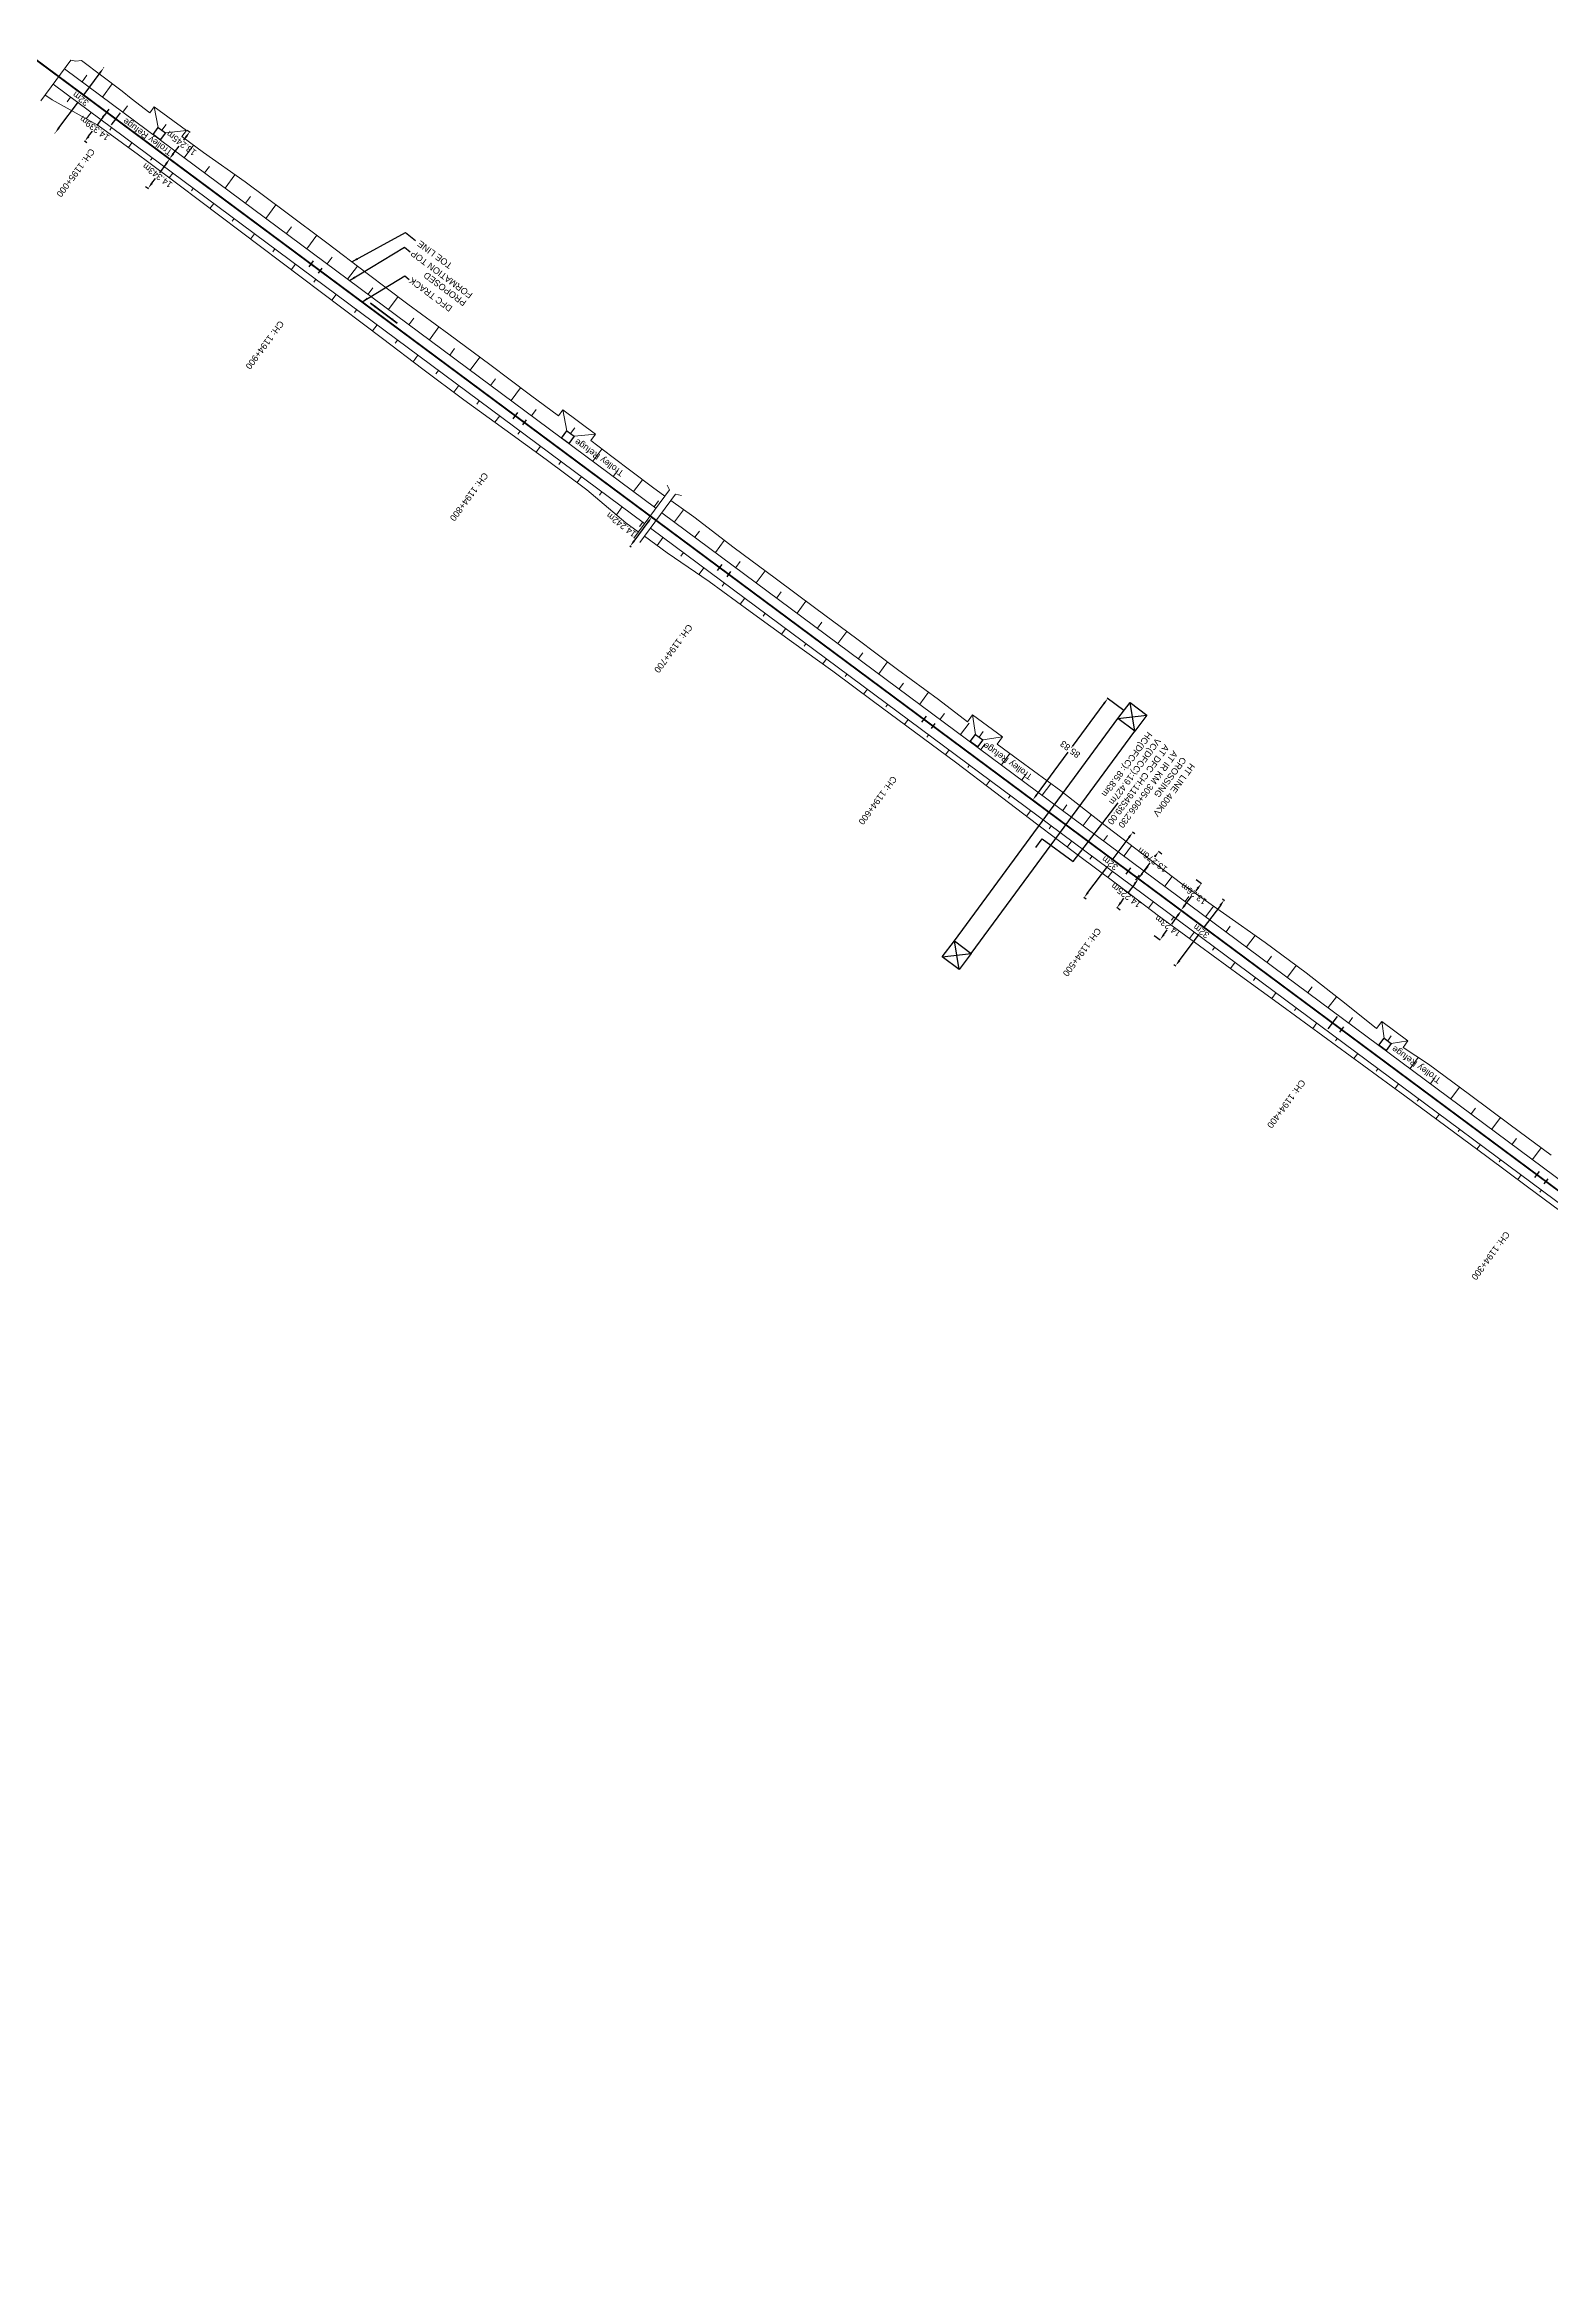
# Model space of a CAD drawing. Header units: metres. Extents: x 638322 to 644522, y 3380053 to 3384620.
# Drawn here: x 640358 to 640950, y 3382252 to 3383128 of the extents above; entities that cross this region are included whole.
import ezdxf
from ezdxf.enums import TextEntityAlignment as Align

# ---------------------------------------------------------------- set-up
doc = ezdxf.new("R2010")
doc.units = ezdxf.units.M
doc.header["$MEASUREMENT"] = 0
doc.linetypes.add('CENTER2', pattern=[1.125, 0.75, -0.125, 0.125, -0.125])
doc.layers.get('Defpoints').update_dxf_attribs({"lineweight": 0})
for name, color, linetype, lineweight in [('C-ALIG-DG-LINE', 1, 'CENTER2', 70), ('C-ALIG-LABL-DG', 1, 'Continuous', 25), ('PROPOSED DFCC TOE LINE', 239, 'Continuous', 0), ('PROPOSED DFCC TOE SLOPES', 239, 'Continuous', 0), ('PROPOSED DFCC TRACK', 1, 'Continuous', 0), ('PROPOSED FORMATION LINE - PLAN', 187, 'Continuous', 0)]:
    doc.layers.add(name, color=color, linetype=linetype, lineweight=lineweight)
for name, color, linetype in [('Dimension', 10, 'Continuous'), ('Layer3', 1, 'Continuous'), ('Trolley Refuse', 10, 'Continuous')]:
    doc.layers.add(name, color=color, linetype=linetype)
doc.styles.add('Arial', font='arial.ttf')
doc.styles.get("Standard").update_dxf_attribs({"font": 'arial.ttf'})
doc.styles.add('Style-Arial', font='arial.ttf')
doc.dimstyles.new('ISO-25', dxfattribs={"dimtxt": 2.5, "dimasz": 2.5, "dimexe": 1.25, "dimexo": 0.625, "dimtad": 1, "dimtxsty": 'Standard', "dimcen": 2.5, "dimadec": 0, "dimazin": 0, "dimtfac": 1, "dimtmove": 0, "dimatfit": 3, "dimfxl": 1, "dimarcsym": 0})
doc.dimstyles.get("Standard").update_dxf_attribs({"dimtxt": 2.5, "dimasz": 2.5, "dimexe": 0.18, "dimexo": 0.0625, "dimgap": 0.09, "dimtad": 0, "dimtih": 1, "dimtoh": 1, "dimdec": 3, "dimzin": 0, "dimdsep": 46, "dimtxsty": 'Standard', "dimcen": 0.09, "dimazin": 0, "dimtfac": 1, "dimtdec": 3, "dimtofl": 0, "dimtmove": 0, "dimatfit": 3, "dimfxl": 1, "dimtolj": 1, "dimtzin": 0, "dimarcsym": 0})

# ---------------------------------------------------------------- blocks, each defined once
blk = doc.blocks.new('*D363')
at = {"layer": 'Defpoints', "color": 0, "transparency": 16777216}
for p in [(640596.73, 3382942.44), (640597.23, 3382942.07), (640588.73, 3382930.64)]:
    blk.add_point(p, dxfattribs=at)
at = {"layer": 'Dimension', "color": 0, "lineweight": -2, "transparency": 16777216}
for p, q in [((640589.72, 3382933.02), (640595.24, 3382940.44)), ((640597.13, 3382942.14), (640596.63, 3382942.52)), ((640588.63, 3382930.71), (640588.13, 3382931.09))]:
    blk.add_line(p, q, dxfattribs=at)
at = {"layer": 'Dimension', "color": 0, "transparency": 16777216}
for points in [[(640594.9, 3382940.68), (640595.57, 3382940.19), (640596.73, 3382942.44)], [(640589.39, 3382933.27), (640590.06, 3382932.77), (640588.23, 3382931.01)]]:
    blk.add_solid(points, dxfattribs=at)
at = {"layer": 'Dimension', "color": 0, "lineweight": 0, "transparency": 16777216, "insert": (640584.72, 3382939.47), "char_height": 2.5, "attachment_point": 5, "rotation": 143, "style": 'Style-Arial'}
blk.add_mtext('\\A1;14.242m', dxfattribs=at)
blk = doc.blocks.new('TerminatorOpen_0.5')
at = {"color": 0, "linetype": 'ByBlock', "lineweight": -2}
for q in [(-1, 0.25), (-1, 0), (-1, -0.25)]:
    blk.add_line((0, 0), q, dxfattribs=at)
blk = doc.blocks.new('*D412')
at = {"layer": 'Defpoints', "color": 0, "transparency": 16777216}
for p in [(640802.46, 3382789.63), (640804.8, 3382787.93), (640794.12, 3382778.1)]:
    blk.add_point(p, dxfattribs=at)
at = {"layer": 'Dimension', "color": 0, "lineweight": -2, "transparency": 16777216}
for p, q in [((640803.34, 3382785.91), (640800.89, 3382782.53)), ((640802.46, 3382789.63), (640804.8, 3382787.93)), ((640794.12, 3382778.1), (640796.46, 3382776.41)), ((640797.92, 3382778.43), (640799.25, 3382780.26))]:
    blk.add_line(p, q, dxfattribs=at)
at = {"layer": 'Dimension', "color": 0, "transparency": 16777216}
for points in [[(640803, 3382786.15), (640803.67, 3382785.66), (640804.8, 3382787.93)], [(640797.59, 3382778.68), (640798.26, 3382778.19), (640796.46, 3382776.41)]]:
    blk.add_solid(points, dxfattribs=at)
at = {"layer": 'Dimension', "color": 0, "lineweight": 0, "transparency": 16777216, "insert": (640799.52, 3382781.81), "char_height": 2.5, "attachment_point": 5, "rotation": 143, "style": 'Style-Arial'}
blk.add_mtext('\\A1;14.23m', dxfattribs=at)
blk = doc.blocks.new('*D413')
at = {"layer": 'Defpoints', "color": 0, "transparency": 16777216}
for p in [(640820.82, 3382792.52), (640821.6, 3382791.94), (640801.75, 3382766.82)]:
    blk.add_point(p, dxfattribs=at)
at = {"layer": 'Dimension', "color": 0, "lineweight": -2, "transparency": 16777216}
for p, q in [((640820.11, 3382789.93), (640813.42, 3382780.91)), ((640820.92, 3382792.45), (640821.7, 3382791.86)), ((640804.03, 3382768.24), (640811.75, 3382778.66)), ((640801.85, 3382766.75), (640802.64, 3382766.16))]:
    blk.add_line(p, q, dxfattribs=at)
at = {"layer": 'Dimension', "color": 0, "transparency": 16777216}
for points in [[(640819.78, 3382790.18), (640820.45, 3382789.68), (640821.6, 3382791.94)], [(640803.7, 3382768.49), (640804.37, 3382768), (640802.54, 3382766.24)]]:
    blk.add_solid(points, dxfattribs=at)
at = {"layer": 'Dimension', "color": 0, "lineweight": 0, "transparency": 16777216, "insert": (640812.59, 3382779.78), "char_height": 2.5, "attachment_point": 5, "rotation": 143, "style": 'Style-Arial'}
blk.add_mtext('\\A1;32m', dxfattribs=at)
blk = doc.blocks.new('*D414')
at = {"layer": 'Defpoints', "color": 0, "transparency": 16777216}
for p in [(640787.94, 3382800.41), (640789.34, 3382799.38), (640780.88, 3382787.94)]:
    blk.add_point(p, dxfattribs=at)
at = {"layer": 'Dimension', "color": 0, "lineweight": -2, "transparency": 16777216}
for p, q in [((640789.23, 3382799.45), (640787.84, 3382800.49)), ((640780.97, 3382790.98), (640782.25, 3382792.72)), ((640786.45, 3382798.4), (640783.91, 3382794.97)), ((640780.78, 3382788.01), (640779.38, 3382789.05))]:
    blk.add_line(p, q, dxfattribs=at)
at = {"layer": 'Dimension', "color": 0, "transparency": 16777216}
for points in [[(640786.11, 3382798.65), (640786.78, 3382798.15), (640787.94, 3382800.41)], [(640780.63, 3382791.23), (640781.3, 3382790.74), (640779.48, 3382788.97)]]:
    blk.add_solid(points, dxfattribs=at)
at = {"layer": 'Dimension', "color": 0, "lineweight": 0, "transparency": 16777216, "insert": (640783.07, 3382793.86), "char_height": 2.5, "attachment_point": 5, "rotation": 143, "style": 'Style-Arial'}
blk.add_mtext('\\A1;14.225m', dxfattribs=at)
blk = doc.blocks.new('*D415')
at = {"layer": 'Defpoints', "color": 0, "transparency": 16777216}
for p in [(640785.71, 3382818.63), (640786.62, 3382817.95), (640767.51, 3382792.28)]:
    blk.add_point(p, dxfattribs=at)
at = {"layer": 'Dimension', "color": 0, "lineweight": -2, "transparency": 16777216}
for p, q in [((640784.22, 3382816.62), (640777.52, 3382807.62)), ((640786.52, 3382818.02), (640785.61, 3382818.7)), ((640768.1, 3382794.96), (640775.85, 3382805.37)), ((640767.41, 3382792.35), (640766.5, 3382793.03))]:
    blk.add_line(p, q, dxfattribs=at)
at = {"layer": 'Dimension', "color": 0, "transparency": 16777216}
for points in [[(640783.89, 3382816.87), (640784.55, 3382816.37), (640785.71, 3382818.63)], [(640767.76, 3382795.21), (640768.43, 3382794.71), (640766.6, 3382792.96)]]:
    blk.add_solid(points, dxfattribs=at)
at = {"layer": 'Dimension', "color": 0, "lineweight": 0, "transparency": 16777216, "insert": (640776.68, 3382806.49), "char_height": 2.5, "attachment_point": 5, "rotation": 143, "style": 'Style-Arial'}
blk.add_mtext('\\A1;32m', dxfattribs=at)
blk = doc.blocks.new('*D416')
at = {"layer": 'Defpoints', "color": 0, "transparency": 16777216}
for p in [(640406.11, 3383084.03), (640407.28, 3383083.17), (640397.65, 3383072.44)]:
    blk.add_point(p, dxfattribs=at)
at = {"layer": 'Dimension', "color": 0, "lineweight": -2, "transparency": 16777216}
for p, q in [((640405.81, 3383081.15), (640403.33, 3383077.76)), ((640406.21, 3383083.95), (640407.38, 3383083.1)), ((640397.75, 3383072.37), (640398.92, 3383071.52)), ((640400.3, 3383073.61), (640401.68, 3383075.5))]:
    blk.add_line(p, q, dxfattribs=at)
at = {"layer": 'Dimension', "color": 0, "transparency": 16777216}
for points in [[(640405.47, 3383081.4), (640406.14, 3383080.91), (640407.28, 3383083.17)], [(640399.96, 3383073.85), (640400.63, 3383073.36), (640398.82, 3383071.59)]]:
    blk.add_solid(points, dxfattribs=at)
at = {"layer": 'Dimension', "color": 0, "lineweight": 0, "transparency": 16777216, "insert": (640402.45, 3383076.67), "char_height": 2.5, "attachment_point": 5, "rotation": 143, "style": 'Style-Arial'}
blk.add_mtext('\\A1;14.343m', dxfattribs=at)
blk = doc.blocks.new('*D417')
at = {"layer": 'Defpoints', "color": 0, "transparency": 16777216}
for p in [(640382.48, 3383101.58), (640383.35, 3383100.93), (640374.8, 3383089.42)]:
    blk.add_point(p, dxfattribs=at)
at = {"layer": 'Dimension', "color": 0, "lineweight": -2, "transparency": 16777216}
for p, q in [((640380.99, 3383099.57), (640378.58, 3383096.32)), ((640383.25, 3383101.01), (640382.38, 3383101.65)), ((640374.7, 3383089.49), (640373.83, 3383090.14)), ((640375.42, 3383092.07), (640376.91, 3383094.07))]:
    blk.add_line(p, q, dxfattribs=at)
at = {"layer": 'Dimension', "color": 0, "transparency": 16777216}
for points in [[(640380.66, 3383099.82), (640381.33, 3383099.32), (640382.48, 3383101.58)], [(640375.09, 3383092.32), (640375.76, 3383091.82), (640373.93, 3383090.07)]]:
    blk.add_solid(points, dxfattribs=at)
at = {"layer": 'Dimension', "color": 0, "lineweight": 0, "transparency": 16777216, "insert": (640377.75, 3383095.2), "char_height": 2.5, "attachment_point": 5, "rotation": 143, "style": 'Style-Arial'}
blk.add_mtext('\\A1;14.339m', dxfattribs=at)
blk = doc.blocks.new('*D418')
at = {"layer": 'Defpoints', "color": 0, "transparency": 16777216}
for p in [(640381.36, 3383118.98), (640381.55, 3383118.83), (640362.43, 3383093.18)]:
    blk.add_point(p, dxfattribs=at)
at = {"layer": 'Dimension', "color": 0, "lineweight": -2, "transparency": 16777216}
for p, q in [((640379.86, 3383116.98), (640373.11, 3383107.91)), ((640381.45, 3383118.91), (640381.26, 3383119.05)), ((640363.73, 3383095.33), (640371.43, 3383105.66)), ((640362.33, 3383093.25), (640362.13, 3383093.4))]:
    blk.add_line(p, q, dxfattribs=at)
at = {"layer": 'Dimension', "color": 0, "transparency": 16777216}
for points in [[(640379.53, 3383117.22), (640380.2, 3383116.73), (640381.36, 3383118.98)], [(640363.39, 3383095.58), (640364.06, 3383095.08), (640362.23, 3383093.32)]]:
    blk.add_solid(points, dxfattribs=at)
at = {"layer": 'Dimension', "color": 0, "lineweight": 0, "transparency": 16777216, "insert": (640372.27, 3383106.79), "char_height": 2.5, "attachment_point": 5, "rotation": 143, "style": 'Style-Arial'}
blk.add_mtext('\\A1;32m', dxfattribs=at)
blk = doc.blocks.new('*D434')
at = {"layer": 'Defpoints', "color": 0, "transparency": 16777216}
for p in [(640810.51, 3382800.17), (640812.67, 3382798.52), (640802.46, 3382789.63)]:
    blk.add_point(p, dxfattribs=at)
at = {"layer": 'Dimension', "color": 0, "lineweight": -2, "transparency": 16777216}
for p, q in [((640810.61, 3382800.09), (640812.76, 3382798.45)), ((640806.14, 3382789.97), (640808.74, 3382793.38)), ((640811.15, 3382796.53), (640810.45, 3382795.61)), ((640802.56, 3382789.55), (640804.72, 3382787.9))]:
    blk.add_line(p, q, dxfattribs=at)
at = {"layer": 'Dimension', "color": 0, "transparency": 16777216}
for points in [[(640810.82, 3382796.79), (640811.48, 3382796.28), (640812.67, 3382798.52)], [(640805.81, 3382790.22), (640806.47, 3382789.72), (640804.62, 3382787.98)]]:
    blk.add_solid(points, dxfattribs=at)
at = {"layer": 'Dimension', "color": 0, "lineweight": 0, "transparency": 16777216, "insert": (640809.63, 3382794.48), "char_height": 2.5, "attachment_point": 5, "rotation": 143, "style": 'Style-Arial'}
blk.add_mtext('\\A1;13.26m', dxfattribs=at)
blk = doc.blocks.new('*D435')
at = {"layer": 'Defpoints', "color": 0, "transparency": 16777216}
for p in [(640795.86, 3382811.08), (640797.28, 3382810.02), (640789.34, 3382799.38)]:
    blk.add_point(p, dxfattribs=at)
at = {"layer": 'Dimension', "color": 0, "lineweight": -2, "transparency": 16777216}
for p, q in [((640794.36, 3382809.07), (640794.22, 3382808.88)), ((640797.18, 3382810.09), (640795.76, 3382811.15)), ((640789.24, 3382799.45), (640787.81, 3382800.52)), ((640789.41, 3382802.44), (640792.54, 3382806.64))]:
    blk.add_line(p, q, dxfattribs=at)
at = {"layer": 'Dimension', "color": 0, "transparency": 16777216}
for points in [[(640794.03, 3382809.32), (640794.69, 3382808.83), (640795.86, 3382811.08)], [(640789.08, 3382802.69), (640789.74, 3382802.19), (640787.91, 3382800.44)]]:
    blk.add_solid(points, dxfattribs=at)
at = {"layer": 'Dimension', "color": 0, "lineweight": 0, "transparency": 16777216, "insert": (640793.39, 3382807.75), "char_height": 2.5, "attachment_point": 5, "rotation": 143, "style": 'Style-Arial'}
blk.add_mtext('\\A1;13.276m', dxfattribs=at)
blk = doc.blocks.new('*D436')
at = {"layer": 'Defpoints', "color": 0, "transparency": 16777216}
for p in [(640414.1, 3383094.59), (640415.17, 3383093.78), (640406.11, 3383084.03)]:
    blk.add_point(p, dxfattribs=at)
at = {"layer": 'Dimension', "color": 0, "lineweight": -2, "transparency": 16777216}
for p, q in [((640408.69, 3383085.21), (640410.97, 3383088.24)), ((640413.66, 3383091.79), (640412.67, 3383090.48)), ((640414.2, 3383094.52), (640415.27, 3383093.71)), ((640406.21, 3383083.95), (640407.28, 3383083.14))]:
    blk.add_line(p, q, dxfattribs=at)
at = {"layer": 'Dimension', "color": 0, "transparency": 16777216}
for points in [[(640413.33, 3383092.04), (640413.99, 3383091.54), (640415.17, 3383093.78)], [(640408.35, 3383085.47), (640409.02, 3383084.96), (640407.18, 3383083.22)]]:
    blk.add_solid(points, dxfattribs=at)
at = {"layer": 'Dimension', "color": 0, "lineweight": 0, "transparency": 16777216, "insert": (640411.86, 3383089.33), "char_height": 2.5, "attachment_point": 5, "rotation": 143, "style": 'Style-Arial'}
blk.add_mtext('\\A1;13.245m', dxfattribs=at)
blk = doc.blocks.new('*D437')
at = {"color": 0, "lineweight": -2, "transparency": 16777216}
for p, q in [((640774.36, 3382869.18), (640761.93, 3382852.32)), ((640782.23, 3382866.48), (640775.7, 3382871.3)), ((640747.87, 3382833.26), (640760.3, 3382850.12)), ((640752.76, 3382826.54), (640746.24, 3382831.36))]:
    blk.add_line(p, q, dxfattribs=at)
at = {"color": 0, "transparency": 16777216}
for points in [[(640774.03, 3382869.42), (640774.7, 3382868.93), (640775.85, 3382871.19)], [(640747.53, 3382833.51), (640748.2, 3382833.02), (640746.38, 3382831.25)]]:
    blk.add_solid(points, dxfattribs=at)
at = {"layer": 'Defpoints', "color": 0, "transparency": 16777216}
for p in [(640775.85, 3382871.19), (640782.28, 3382866.44), (640752.81, 3382826.51)]:
    blk.add_point(p, dxfattribs=at)
at = {"color": 0, "transparency": 16777216, "insert": (640761.11, 3382851.22), "char_height": 2.5, "attachment_point": 5, "rotation": 142.81046}
blk.add_mtext('\\A1;85.83', dxfattribs=at)
blk = doc.blocks.new('Tick Hor')
at = {"color": 1}
blk.add_lwpolyline([(-0.5, 0), (0.5, 0)], dxfattribs=at)

msp = doc.modelspace()

# ---------------------------------------------------------------- linework, layer by layer
at = {"color": 7}
for points in [[(640786.451, 3382858.3068), (640779.8847, 3382863.2891), (640784.6721, 3382869.5987), (640791.2385, 3382864.6164)], [(640717.434, 3382764.7234), (640710.8676, 3382769.7057), (640715.6551, 3382776.0153), (640722.2214, 3382771.0331)]]:
    msp.add_lwpolyline(points, close=True, dxfattribs=at)
for points in [[(640786.451, 3382858.3068), (640784.6721, 3382869.5987)], [(640715.6551, 3382776.0153), (640779.8847, 3382863.2891)], [(640779.8847, 3382863.2891), (640791.2385, 3382864.6164)], [(640722.2214, 3382771.0331), (640786.451, 3382858.3068)], [(640747.6781, 3382812.6294), (640750.0579, 3382816.025), (640762.2755, 3382807.1475), (640779.9625, 3382830.2131)], [(640717.434, 3382764.7234), (640715.6551, 3382776.0153)], [(640710.8676, 3382769.7057), (640722.2214, 3382771.0331)]]:
    msp.add_lwpolyline(points, dxfattribs=at)
at = {"layer": 'C-ALIG-DG-LINE', "color": 1, "linetype": 'Continuous', "lineweight": 50, "flags": 128}
msp.add_lwpolyline([(642209.1874, 3381744.753), (639390.0661, 3383838.7154)], dxfattribs=at)
at = {"layer": 'C-ALIG-LABL-DG', "color": 1, "linetype": 'Continuous', "lineweight": 25}
msp.add_line((640386.073, 3383098.9101), (640384.5823, 3383096.9031), dxfattribs=at)
at = {"layer": 'Layer3', "color": 1, "linetype": 'Continuous', "lineweight": -3}
msp.add_lwpolyline([(642209.1874, 3381744.753), (639992.7576, 3383391.0534)], dxfattribs=at)
at = {"layer": 'PROPOSED DFCC TOE LINE', "lineweight": 0, "flags": 128}
for points in [[(640370.4303, 3383121.5072), (640372.6056, 3383121.7807), (640388.5889, 3383109.7579), (640392.1311, 3383106.9444), (640399.496, 3383101.3379), (640401.2258, 3383103.6711), (640413.844, 3383094.3163), (640412.0618, 3383091.9124), (640420.4974, 3383085.6339), (640436.8805, 3383074.1494), (640452.9343, 3383062.2214), (640468.9679, 3383050.2663), (640484.8892, 3383038.1599), (640500.8985, 3383026.1721), (640516.977, 3383014.2775), (640533.0701, 3383002.4023), (640549.0414, 3382990.3634), (640559.998, 3382982.2423), (640561.7479, 3382984.6027), (640574.5884, 3382975.083), (640572.732, 3382972.579), (640580.9527, 3382966.2433), (640596.9252, 3382954.2058), (640601.8273, 3382950.6833)], [(640591.389, 3382936.6446), (640586.5, 3382940.1692), (640571.2415, 3382953.168), (640555.1401, 3382965.0317), (640539.0128, 3382976.8607), (640522.8048, 3382988.5809), (640506.8036, 3383000.5798), (640490.852, 3383012.6453), (640474.9119, 3383024.7263), (640458.8875, 3383036.6939), (640442.9187, 3383048.7363), (640426.9248, 3383060.7448), (640410.962, 3383072.7952), (640398.6157, 3383082.1324), (640394.9692, 3383084.8053), (640382.4602, 3383093.9233), (640378.8066, 3383096.5867), (640361.1306, 3383106.3305), (640358.2692, 3383108.2823)], [(640604.2268, 3382948.9591), (640613.1689, 3382942.5336), (640629.028, 3382930.3435), (640645.1445, 3382918.5001), (640661.1595, 3382906.5199), (640677.2141, 3382894.593), (640693.2545, 3382882.647), (640709.3225, 3382870.7382), (640720.7332, 3382862.0421), (640722.7715, 3382864.7915), (640734.4764, 3382856.1138), (640732.3853, 3382853.2932), (640741.2787, 3382846.6786), (640757.41, 3382834.8549), (640773.1871, 3382822.5544), (640789.0857, 3382810.4175), (640805.0386, 3382798.3538), (640821.4182, 3382786.8645), (640837.7558, 3382775.3186), (640853.8102, 3382763.3915), (640869.5557, 3382751.0485), (640881.469, 3382741.5996), (640883.5085, 3382744.3506), (640893.8453, 3382736.6872), (640891.9507, 3382734.1316), (640901.8907, 3382727.4988), (640918.0137, 3382715.6641), (640934.0431, 3382703.7033), (640950.1307, 3382691.8209)], [(640956.9152, 3382667.4125), (640940.873, 3382679.3561), (640924.8309, 3382691.2998), (640908.74, 3382703.1777), (640892.6339, 3382715.0353), (640876.506, 3382726.8634), (640860.3905, 3382738.7084), (640844.247, 3382750.5154), (640828.0852, 3382762.298), (640811.8971, 3382774.0451), (640795.7563, 3382785.8559), (640779.833, 3382797.9595), (640763.806, 3382809.9235), (640747.8371, 3382821.9658), (640731.917, 3382834.0737), (640716.0061, 3382846.1941), (640699.9479, 3382858.1161), (640683.8453, 3382869.9783), (640667.8183, 3382881.9423), (640651.5595, 3382893.5942), (640635.3714, 3382905.3414), (640619.257, 3382917.1877), (640602.7252, 3382928.4721), (640593.7858, 3382934.9167)]]:
    msp.add_lwpolyline(points, dxfattribs=at)
at = {"layer": 'PROPOSED DFCC TOE SLOPES', "flags": 128}
for points in [[(640372.8292, 3383113.4505), (640374.7738, 3383116.0687)], [(640368.3574, 3383107.4295), (640367.0182, 3383105.6264)], [(640380.8572, 3383107.488), (640384.7101, 3383112.6756)], [(640376.3854, 3383101.467), (640374.517, 3383098.9513)], [(640388.8852, 3383101.5255), (640390.7569, 3383104.0456)], [(640402.8015, 3383095.5476), (640401.2258, 3383103.6711)], [(640404.2098, 3383094.5035), (640405.8755, 3383096.7463)], [(640384.4134, 3383095.5045), (640383.6894, 3383094.5297)], [(640392.4414, 3383089.542), (640391.0468, 3383087.6643)], [(640405.6131, 3383093.4631), (640413.844, 3383094.3163)], [(640412.9692, 3383083.638), (640416.6039, 3383088.5318)], [(640400.4694, 3383083.5795), (640399.7919, 3383082.6674)], [(640420.9972, 3383077.6756), (640422.8552, 3383080.1771)], [(640408.4974, 3383077.617), (640407.0906, 3383075.723)], [(640416.5254, 3383071.6546), (640415.7975, 3383070.6745)], [(640429.0252, 3383071.7131), (640432.9047, 3383076.9365)], [(640424.5534, 3383065.6921), (640423.0509, 3383063.6691)], [(640437.0532, 3383065.7506), (640439.0324, 3383068.4153)], [(640445.0812, 3383059.7881), (640449.0384, 3383065.1161)], [(640432.5814, 3383059.7296), (640431.8109, 3383058.6922)], [(640440.6094, 3383053.7671), (640439.0373, 3383051.6505)], [(640453.1092, 3383053.8256), (640455.0846, 3383056.4853)], [(640461.1372, 3383047.8631), (640465.0769, 3383053.1675)], [(640448.6374, 3383047.8046), (640447.8326, 3383046.7211)], [(640469.1652, 3383041.9007), (640471.115, 3383044.5259)], [(640456.6654, 3383041.8421), (640455.0122, 3383039.6163)], [(640464.6934, 3383035.8797), (640463.8522, 3383034.747)], [(640477.1932, 3383035.9382), (640481.0254, 3383041.0979)], [(640472.7214, 3383029.9172), (640471.0231, 3383027.6306)], [(640485.2212, 3383029.9757), (640487.115, 3383032.5255)], [(640493.2492, 3383024.0132), (640497.0134, 3383029.0813)], [(640480.7494, 3383023.9547), (640479.8815, 3383022.7861)], [(640488.7774, 3383017.9922), (640486.9837, 3383015.5771)], [(640501.2772, 3383018.0507), (640503.1566, 3383020.5811)], [(640496.8054, 3383012.0297), (640495.881, 3383010.7852)], [(640509.3052, 3383012.0882), (640513.0751, 3383017.1641)], [(640504.8334, 3383006.0672), (640502.9325, 3383003.5079)], [(640512.8614, 3383000.1047), (640511.8912, 3382998.7985)], [(640517.3332, 3383006.1257), (640519.2257, 3383008.6738)], [(640525.3612, 3383000.1633), (640529.1646, 3383005.2842)], [(640520.8894, 3382994.1423), (640518.9216, 3382991.4928)], [(640533.3892, 3382994.2008), (640535.2845, 3382996.7526)], [(640541.4172, 3382988.2383), (640545.1655, 3382993.285)], [(640528.9174, 3382988.1798), (640527.9464, 3382986.8724)], [(640549.4452, 3382982.2758), (640551.3106, 3382984.7873)], [(640563.3615, 3382976.2979), (640561.7479, 3382984.6027)], [(640536.9454, 3382982.2173), (640535.0794, 3382979.7049)], [(640544.9734, 3382976.2548), (640544.068, 3382975.0358)], [(640564.7673, 3382975.2557), (640566.4678, 3382977.5493)], [(640566.1731, 3382974.2134), (640574.5884, 3382975.083)], [(640553.0014, 3382970.2923), (640551.2263, 3382967.9024)], [(640573.5292, 3382964.3884), (640577.1078, 3382969.2066)], [(640561.0294, 3382964.3298), (640560.1564, 3382963.1544)], [(640569.0574, 3382958.3674), (640567.3341, 3382956.047)], [(640581.5572, 3382958.4259), (640583.31, 3382960.7858)], [(640589.5852, 3382952.4634), (640593.049, 3382957.1271)], [(640577.0854, 3382952.4049), (640576.1266, 3382951.114)], [(640597.6132, 3382946.5009), (640599.3591, 3382948.8516)], [(640585.1134, 3382946.4424), (640582.7971, 3382943.3237)], [(640593.1414, 3382940.4799), (640591.9082, 3382938.8196)], [(640605.6412, 3382940.5384), (640609.2269, 3382945.3662)], [(640601.1694, 3382934.5174), (640598.7877, 3382931.3107)], [(640613.6692, 3382934.5759), (640615.4595, 3382936.9864)], [(640621.6972, 3382928.6135), (640625.1793, 3382933.3018)], [(640609.1974, 3382928.5549), (640608.0883, 3382927.0617)], [(640617.2254, 3382922.5925), (640615.2451, 3382919.9262)], [(640629.7252, 3382922.651), (640631.4502, 3382924.9735)], [(640637.7532, 3382916.6885), (640641.2334, 3382921.3742)], [(640625.2534, 3382916.63), (640624.3285, 3382915.3847)], [(640645.7812, 3382910.726), (640647.5234, 3382913.0717)], [(640633.2814, 3382910.6675), (640631.4608, 3382908.2162)], [(640641.3094, 3382904.705), (640640.4232, 3382903.5118)], [(640653.8092, 3382904.7635), (640657.273, 3382909.4272)], [(640649.3374, 3382898.7425), (640647.631, 3382896.445)], [(640661.8372, 3382898.801), (640663.564, 3382901.126)], [(640669.8652, 3382892.8386), (640673.318, 3382897.4874)], [(640657.3654, 3382892.78), (640656.5543, 3382891.688)], [(640665.3934, 3382886.8176), (640663.8726, 3382884.77)], [(640677.8932, 3382886.8761), (640679.6174, 3382889.1976)], [(640673.4214, 3382880.8551), (640672.6819, 3382879.8594)], [(640685.9212, 3382880.9136), (640689.3618, 3382885.546)], [(640681.4494, 3382874.8926), (640679.9559, 3382872.8817)], [(640689.4774, 3382868.9301), (640688.7331, 3382867.928)], [(640693.9492, 3382874.9511), (640695.6692, 3382877.2669)], [(640701.9772, 3382868.9886), (640705.4231, 3382873.6282)], [(640697.5054, 3382862.9676), (640696.0402, 3382860.9948)], [(640710.0052, 3382863.0261), (640711.7107, 3382865.3223)], [(640718.0332, 3382857.0637), (640721.3702, 3382861.5566)], [(640723.9215, 3382857.0482), (640722.7715, 3382864.7915)], [(640705.5334, 3382857.0051), (640704.8067, 3382856.0267)], [(640725.3298, 3382856.0042), (640726.98, 3382858.2261)], [(640726.0612, 3382851.1012), (640727.7108, 3382853.3221)], [(640726.7331, 3382854.9638), (640734.4764, 3382856.1138)], [(640713.5614, 3382851.0427), (640712.1091, 3382849.0873)], [(640721.5894, 3382845.0802), (640720.8448, 3382844.0777)], [(640734.0892, 3382845.1387), (640737.3843, 3382849.5751)], [(640729.6174, 3382839.1177), (640728.0557, 3382837.0151)], [(640742.1172, 3382839.1762), (640743.7734, 3382841.4061)], [(640750.1452, 3382833.2137), (640753.4953, 3382837.7242)], [(640737.6454, 3382833.1552), (640736.8295, 3382832.0566)], [(640745.6734, 3382827.1927), (640743.9736, 3382824.9041)], [(640758.1732, 3382827.2512), (640759.8215, 3382829.4705)], [(640766.2012, 3382821.2888), (640769.3583, 3382825.5394)], [(640753.7014, 3382821.2302), (640752.8238, 3382820.0486)], [(640774.2292, 3382815.3263), (640775.7537, 3382817.3788)], [(640761.7294, 3382815.2678), (640759.9307, 3382812.8459)], [(640769.7574, 3382809.3053), (640768.8437, 3382808.0751)], [(640782.2573, 3382809.3638), (640785.2274, 3382813.3629)], [(640777.7854, 3382803.3428), (640775.9436, 3382800.8629)], [(640790.2853, 3382803.4013), (640791.738, 3382805.3573)], [(640798.3133, 3382797.4388), (640801.1672, 3382801.2814)], [(640785.8134, 3382797.3803), (640784.8719, 3382796.1126)], [(640793.8414, 3382791.4178), (640791.892, 3382788.7932)], [(640806.3413, 3382791.4763), (640807.7973, 3382793.4368)], [(640801.8694, 3382785.4553), (640800.8895, 3382784.136)], [(640814.3693, 3382785.5139), (640817.4432, 3382789.6527)], [(640822.3973, 3382779.5514), (640824.0097, 3382781.7224)], [(640809.8974, 3382779.4929), (640807.9801, 3382776.9114)], [(640817.9254, 3382773.5304), (640816.994, 3382772.2764)], [(640830.4253, 3382773.5889), (640833.791, 3382778.1206)], [(640825.9534, 3382767.5679), (640824.1567, 3382765.1488)], [(640838.4533, 3382767.6264), (640840.1701, 3382769.938)], [(640846.4813, 3382761.6639), (640849.9141, 3382766.286)], [(640833.9814, 3382761.6054), (640833.1127, 3382760.4357)], [(640842.0094, 3382755.6429), (640840.3248, 3382753.3748)], [(640854.5093, 3382755.7014), (640856.1855, 3382757.9584)], [(640850.0374, 3382749.6804), (640849.2192, 3382748.5788)], [(640862.5373, 3382749.739), (640865.7346, 3382754.0439)], [(640858.0654, 3382743.718), (640856.4728, 3382741.5737)], [(640866.0934, 3382737.7555), (640865.3154, 3382736.7079)], [(640870.5653, 3382743.7765), (640872.0776, 3382745.8127)], [(640884.4816, 3382737.7985), (640883.5085, 3382744.3506)], [(640885.8898, 3382736.7545), (640887.2861, 3382738.6346)], [(640874.1214, 3382731.793), (640872.5951, 3382729.738)], [(640887.2932, 3382735.7141), (640893.8453, 3382736.6872)], [(640894.6493, 3382725.889), (640897.8483, 3382730.1962)], [(640882.1494, 3382725.8305), (640881.4027, 3382724.8252)], [(640890.1774, 3382719.868), (640888.72, 3382717.9058)], [(640902.6773, 3382719.9265), (640904.3584, 3382722.19)], [(640898.2054, 3382713.9055), (640897.4919, 3382712.9448)], [(640910.7053, 3382713.9641), (640914.101, 3382718.5362)], [(640906.2334, 3382707.943), (640904.8314, 3382706.0553)], [(640918.7333, 3382708.0016), (640920.4358, 3382710.294)], [(640926.7613, 3382702.0391), (640930.1531, 3382706.606)], [(640914.2614, 3382701.9806), (640913.5709, 3382701.0509)], [(640922.2894, 3382696.0181), (640920.926, 3382694.1824)], [(640934.7893, 3382696.0766), (640936.486, 3382698.3612)], [(640942.8173, 3382690.1141), (640946.2266, 3382694.7045)], [(640930.3174, 3382690.0556), (640929.6381, 3382689.141)], [(640938.3454, 3382684.0931), (640936.9799, 3382682.2546)], [(640946.3734, 3382678.1306), (640945.6872, 3382677.2067)]]:
    msp.add_lwpolyline(points, dxfattribs=at)
at = {"layer": 'PROPOSED DFCC TRACK', "linetype": 'Continuous', "flags": 128}
for points in [[(640356.5755, 3383106.0044), (640368.3941, 3383121.8995), (640370.4303, 3383121.5072)], [(640589.5942, 3382934.2307), (640603.6819, 3382953.1775), (640602.704, 3382955.0448)], [(640591.9678, 3382932.4716), (640606.0555, 3382951.4184), (640608.3664, 3382950.9732)]]:
    msp.add_lwpolyline(points, dxfattribs=at)
at = {"layer": 'PROPOSED FORMATION LINE - PLAN', "lineweight": 0, "flags": 128}
for points in [[(640598.3028, 3382945.9431), (640365.9097, 3383118.5581)], [(640593.8278, 3382939.9245), (640361.4346, 3383112.5395)], [(641080.5889, 3382587.7148), (640600.6745, 3382944.1815)], [(641076.1199, 3382581.6917), (640596.1995, 3382938.1629)]]:
    msp.add_lwpolyline(points, dxfattribs=at)
at = {"layer": 'Trolley Refuse'}
for points in [[(640402.8015, 3383095.5476), (640405.6131, 3383093.4631), (640403.5287, 3383090.6515), (640400.7171, 3383092.736)], [(640563.3615, 3382976.2979), (640566.1731, 3382974.2134), (640564.0887, 3382971.4018), (640561.2771, 3382973.4863)], [(640723.9215, 3382857.0482), (640726.7331, 3382854.9638), (640724.6487, 3382852.1522), (640721.8371, 3382854.2366)], [(640884.4816, 3382737.7985), (640887.2932, 3382735.7141), (640885.2087, 3382732.9025), (640882.3971, 3382734.9869)]]:
    msp.add_lwpolyline(points, close=True, dxfattribs=at)

# ---------------------------------------------------------------- block references
at = {"layer": 'C-ALIG-LABL-DG', "color": 1, "linetype": 'Continuous', "lineweight": 25}
for p, xscale, yscale, zscale, rotation in [((640382.5049, 3383101.5603), 3.000000000000016, 3.000000000000016, 3.000000000000016, 233.3960949445474), ((640386.073, 3383098.9101), 5.999999999999988, 5.999999999999988, 5.999999999999988, 233.3960949472681), ((640462.7826, 3383041.9324), 3.000000000000016, 3.000000000000016, 3.000000000000016, 233.3960949445474), ((640466.3507, 3383039.2821), 2.5, 2.5, 2.5, 233.3960949472681), ((640543.0603, 3382982.3044), 3.000000000000016, 3.000000000000016, 3.000000000000016, 233.3960949445474), ((640546.6283, 3382979.6542), 2.5, 2.5, 2.5, 233.3960949472681), ((640623.3379, 3382922.6765), 3.000000000000016, 3.000000000000016, 3.000000000000016, 233.3960949445474), ((640626.906, 3382920.0262), 2.5, 2.5, 2.5, 233.3960949472681), ((640703.6156, 3382863.0485), 3.000000000000016, 3.000000000000016, 3.000000000000016, 233.3960949445474), ((640707.1837, 3382860.3982), 2.5, 2.5, 2.5, 233.3960949472681), ((640783.8933, 3382803.4205), 3.000000000000016, 3.000000000000016, 3.000000000000016, 233.3960949445474), ((640787.4614, 3382800.7703), 2.5, 2.5, 2.5, 233.3960949472681), ((640864.171, 3382743.7926), 6.000000000000031, 6.000000000000031, 6.000000000000031, 233.3960949445474), ((640867.7391, 3382741.1423), 2.5, 2.5, 2.5, 233.3960949472681), ((640944.4487, 3382684.1646), 3.000000000000016, 3.000000000000016, 3.000000000000016, 233.3960949445474), ((640948.0168, 3382681.5144), 2.5, 2.5, 2.5, 233.3960949472681)]:
    msp.add_blockref('Tick Hor', p, dxfattribs=dict(at, xscale=xscale, yscale=yscale, zscale=zscale, rotation=rotation))

# ---------------------------------------------------------------- texts
at = {"color": 7, "insert": (640810.3114, 3382844.4969), "char_height": 2.5, "attachment_point": 1, "rotation": 233.5332783}
msp.add_mtext_dynamic_manual_height_columns('HT LINE 400KV\\PCROSSING\\PAT IR KM 305+066.230\\P{\\C1;AT DFC CH:1194539.00\\P}VC(DFCC):19.427m\\PHC(DFCC): 85.83m', width=49.04249, gutter_width=1.25, heights=[0], dxfattribs=at)
at = {"layer": 'PROPOSED DFCC TOE LINE', "lineweight": 0}
msp.add_text(' TOE LINE', height=2.5, rotation=143.5, dxfattribs=at).set_placement((640505.8007, 3383051.2654), align=Align.RIGHT)
at = {"layer": 'PROPOSED DFCC TRACK', "color": 10, "linetype": 'Continuous', "lineweight": -3, "ltscale": 5}
msp.add_text(' DFC TRACK', height=2.5, rotation=143.4476162, dxfattribs=at).set_placement((640502.5645, 3383036.8666), align=Align.RIGHT)
at = {"layer": 'PROPOSED FORMATION LINE - PLAN', "lineweight": 0}
for s, p in [('FORMATION TOP', (640503.163, 3383047.4754, 306.8582)), ('PROPOSED', (640508.2135, 3383038.9402, 306.8582))]:
    msp.add_text(s, height=2.5, rotation=143.5, dxfattribs=at).set_placement(p, align=Align.RIGHT)
at = {"layer": 'Trolley Refuse'}
for p in [(640408.5012, 3383086.2658), (640585.9848, 3382960.2733), (640746.5448, 3382841.0236), (640907.1049, 3382721.7739)]:
    msp.add_text('Trolley Refuge', height=2.5, rotation=144.8352387, dxfattribs=at).set_placement(p)

# ---------------------------------------------------------------- dimensions: what is measured, and where the dimension line sits
at = {"color": 7}
dim = msp.add_aligned_dim(p1=(640752.8137, 3382826.5056), p2=(640782.2784, 3382866.4439), distance=7.9927, text='85.83', dimstyle='Standard', override={"dimpost": 'm'}, dxfattribs=at)
dim.commit()
dim.dimension.update_dxf_attribs({"geometry": '*D437', "text_midpoint": (640761.1143, 3382851.2198)})
at = {"layer": 'Dimension', "color": 10, "lineweight": 0}
for base, p1, p2, angle, override, picture, middle in [((640381.3563, 3383118.9794), (640362.4269, 3383093.1776), (640381.5515, 3383118.8339), 53.2986079, {"dimexe": 0.125, "dimexo": 0.125, "dimgap": 0.125, "dimtad": 1, "dimtih": 0, "dimtoh": 0, "dimzin": 11, "dimpost": 'm', "dimtxsty": 'Style-Arial', "dimsah": 1, "dimadec": 4, "dimazin": 3, "dimtmove": 2, "dimatfit": 1, "dimldrblk": 'TerminatorOpen_0.5', "dimfrac": 2, "dimtzin": 11}, '*D418', (640372.2677, 3383106.7868)), ((640382.4831, 3383101.5765), (640374.8023, 3383089.4203), (640383.3517, 3383100.9313), 53.3983235, {"dimexe": 0.125, "dimexo": 0.125, "dimgap": 0.125, "dimtad": 1, "dimtih": 0, "dimtoh": 0, "dimzin": 11, "dimpost": 'm', "dimtxsty": 'Style-Arial', "dimsah": 1, "dimadec": 4, "dimazin": 3, "dimtmove": 2, "dimatfit": 1, "dimldrblk": 'TerminatorOpen_0.5', "dimfrac": 2, "dimtzin": 11}, '*D417', (640377.745, 3383095.197)), ((640415.1654, 3383093.7849), (640406.1119, 3383084.0257), (640414.0995, 3383094.5907), 52.909211, {"dimexe": 0.125, "dimexo": 0.125, "dimgap": 0.125, "dimtad": 1, "dimtih": 0, "dimtoh": 0, "dimzin": 11, "dimpost": 'm', "dimtxsty": 'Style-Arial', "dimsah": 1, "dimadec": 4, "dimazin": 3, "dimtmove": 2, "dimatfit": 1, "dimldrblk": 'TerminatorOpen_0.5', "dimfrac": 2, "dimtzin": 11}, '*D436', (640411.8576, 3383089.3309)), ((640407.2824, 3383083.1706), (640397.651, 3383072.4441), (640406.1119, 3383084.0257), 53.8499803, {"dimexe": 0.125, "dimexo": 0.125, "dimgap": 0.125, "dimtad": 1, "dimtih": 0, "dimtoh": 0, "dimzin": 11, "dimpost": 'm', "dimtxsty": 'Style-Arial', "dimsah": 1, "dimadec": 4, "dimazin": 3, "dimtmove": 2, "dimatfit": 1, "dimldrblk": 'TerminatorOpen_0.5', "dimfrac": 2, "dimtzin": 11}, '*D416', (640402.4537, 3383076.6694)), ((640596.7279, 3382942.442), (640588.7341, 3382930.6379), (640597.2322, 3382942.0671), 53.3678443, {"dimexe": 0.125, "dimexo": 0.125, "dimgap": 0.125, "dimtad": 1, "dimtih": 0, "dimtoh": 0, "dimzin": 11, "dimpost": 'm', "dimtxsty": 'Style-Arial', "dimsah": 1, "dimadec": 4, "dimazin": 3, "dimtmove": 2, "dimatfit": 1, "dimldrblk": 'TerminatorOpen_0.5', "dimfrac": 2, "dimtzin": 11}, '*D363', (640584.7152, 3382939.4744)), ((640785.7121, 3382818.6251), (640767.515, 3382792.2784), (640786.6221, 3382817.9478), 53.3376962, {"dimexe": 0.125, "dimexo": 0.125, "dimgap": 0.125, "dimtad": 1, "dimtih": 0, "dimtoh": 0, "dimzin": 11, "dimpost": 'm', "dimtxsty": 'Style-Arial', "dimsah": 1, "dimadec": 4, "dimazin": 3, "dimtmove": 2, "dimatfit": 1, "dimldrblk": 'TerminatorOpen_0.5', "dimfrac": 2, "dimtzin": 11}, '*D415', (640776.6826, 3382806.4945)), ((640795.8563, 3382811.0776), (640789.3353, 3382799.3784), (640797.2785, 3382810.0157), 53.2502842, {"dimexe": 0.125, "dimexo": 0.125, "dimgap": 0.125, "dimtad": 1, "dimtih": 0, "dimtoh": 0, "dimzin": 11, "dimpost": 'm', "dimtxsty": 'Style-Arial', "dimsah": 1, "dimadec": 4, "dimazin": 3, "dimtmove": 2, "dimatfit": 1, "dimldrblk": 'TerminatorOpen_0.5', "dimfrac": 2, "dimtzin": 11}, '*D435', (640793.3865, 3382807.7522)), ((640787.9356, 3382800.4128), (640780.8813, 3382787.9382), (640789.3353, 3382799.3784), 53.5364848, {"dimexe": 0.125, "dimexo": 0.125, "dimgap": 0.125, "dimtad": 1, "dimtih": 0, "dimtoh": 0, "dimzin": 11, "dimpost": 'm', "dimtxsty": 'Style-Arial', "dimsah": 1, "dimadec": 4, "dimazin": 3, "dimtmove": 2, "dimatfit": 1, "dimldrblk": 'TerminatorOpen_0.5', "dimfrac": 2, "dimtzin": 11}, '*D414', (640783.0657, 3382793.8561)), ((640812.6651, 3382798.5221), (640802.4617, 3382789.6285), (640810.5058, 3382800.1698), 52.6527916, {"dimexe": 0.125, "dimexo": 0.125, "dimgap": 0.125, "dimtad": 1, "dimtih": 0, "dimtoh": 0, "dimzin": 11, "dimpost": 'm', "dimtxsty": 'Style-Arial', "dimsah": 1, "dimadec": 4, "dimazin": 3, "dimtmove": 2, "dimatfit": 1, "dimldrblk": 'TerminatorOpen_0.5', "dimfrac": 2, "dimtzin": 11}, '*D434', (640809.6254, 3382794.4757)), ((640821.6037, 3382791.9391), (640801.7533, 3382766.8209), (640820.8156, 3382792.5236), 53.4376617, {"dimexe": 0.125, "dimexo": 0.125, "dimgap": 0.125, "dimtad": 1, "dimtih": 0, "dimtoh": 0, "dimzin": 11, "dimpost": 'm', "dimtxsty": 'Style-Arial', "dimsah": 1, "dimadec": 4, "dimazin": 3, "dimtmove": 2, "dimatfit": 1, "dimldrblk": 'TerminatorOpen_0.5', "dimfrac": 2, "dimtzin": 11}, '*D413', (640812.5885, 3382779.7834)), ((640804.8019, 3382787.934), (640794.1164, 3382778.1028), (640802.4617, 3382789.6285), 54.0930475, {"dimexe": 0, "dimexo": 0, "dimgap": 0.125, "dimtad": 1, "dimtih": 0, "dimtoh": 0, "dimzin": 11, "dimpost": 'm', "dimtxsty": 'Style-Arial', "dimsah": 1, "dimadec": 4, "dimazin": 3, "dimtmove": 2, "dimatfit": 1, "dimldrblk": 'TerminatorOpen_0.5', "dimfrac": 2, "dimtzin": 11}, '*D412', (640799.5231, 3382781.8075))]:
    dim = msp.add_linear_dim(base=base, p1=p1, p2=p2, angle=angle, dimstyle='Standard', override=override, dxfattribs=at)
    dim.commit()
    dim.dimension.update_dxf_attribs({"geometry": picture, "text_midpoint": middle, "dimtype": 129, "text_rotation": 143})

# ---------------------------------------------------------------- leaders
at = {"layer": 'PROPOSED DFCC TOE LINE', "lineweight": 0}
msp.add_leader([(640478.8654, 3383042.7404), (640499.9793, 3383054.2305), (640503.8523, 3383051.1714)], dimstyle='ISO-25', override={"dimtxt": 3, "dimasz": 2.5, "dimgap": 0.625, "dimtad": 0, "dimdec": 3, "dimzin": 2, "dimtdec": 3}, dxfattribs=at)
at = {"layer": 'PROPOSED DFCC TRACK', "color": 10, "linetype": 'Continuous', "lineweight": -3, "ltscale": 5}
msp.add_leader([(640482.8775, 3383027.0452), (640499.7005, 3383037.2869), (640501.4009, 3383035.8581)], dimstyle='ISO-25', override={"dimtxt": 3, "dimasz": 2.5, "dimgap": 0.625, "dimtad": 0, "dimdec": 3, "dimzin": 2, "dimtdec": 3}, dxfattribs=at)
at = {"layer": 'PROPOSED DFCC TRACK', "linetype": 'Continuous', "lineweight": 0}
for points in [[(640486.2199, 3383026.4526), (640496.7036, 3383018.6776)], [(640496.7036, 3383018.6776), (640486.2199, 3383026.4526)]]:
    msp.add_leader(points, dimstyle='ISO-25', override={"dimtxt": 3, "dimasz": 2.5, "dimtad": 0, "dimdec": 3, "dimzin": 2, "dimtdec": 3}, dxfattribs=at)
at = {"layer": 'PROPOSED FORMATION LINE - PLAN', "lineweight": 0}
msp.add_leader([(640477.9281, 3383035.3924), (640499.5371, 3383048.4653), (640501.7503, 3383046.7033)], dimstyle='ISO-25', override={"dimtxt": 3, "dimasz": 2.5, "dimgap": 0.625, "dimtad": 0, "dimdec": 3, "dimzin": 2, "dimtdec": 3}, dxfattribs=at)

# ---------------------------------------------------------------- next in the draw order: texts
at = {"layer": 'C-ALIG-LABL-DG', "color": 1, "linetype": 'Continuous', "lineweight": 25, "char_height": 2.5, "width": 22.502814, "attachment_point": 4, "rotation": 233.3960949, "style": 'Arial', "bg_fill": 3, "box_fill_scale": 1.04, "bg_fill_color": 256, "bg_fill_true_color": 13158600, "bg_fill_transparency": 0}
for s, insert in [('CH: 1195+000', (640377.0691, 3383086.7881)), ('CH: 1194+900', (640451.384, 3383019.1324)), ('CH: 1194+800', (640531.6617, 3382959.5045)), ('CH: 1194+700', (640611.9394, 3382899.8765)), ('CH: 1194+600', (640692.2171, 3382840.2485)), ('CH: 1194+500', (640772.4948, 3382780.6206)), ('CH: 1194+400', (640852.7725, 3382720.9926)), ('CH: 1194+300', (640933.0501, 3382661.3647))]:
    msp.add_mtext(s, dxfattribs=dict(at, insert=insert))

doc.saveas('drawing.dxf')
